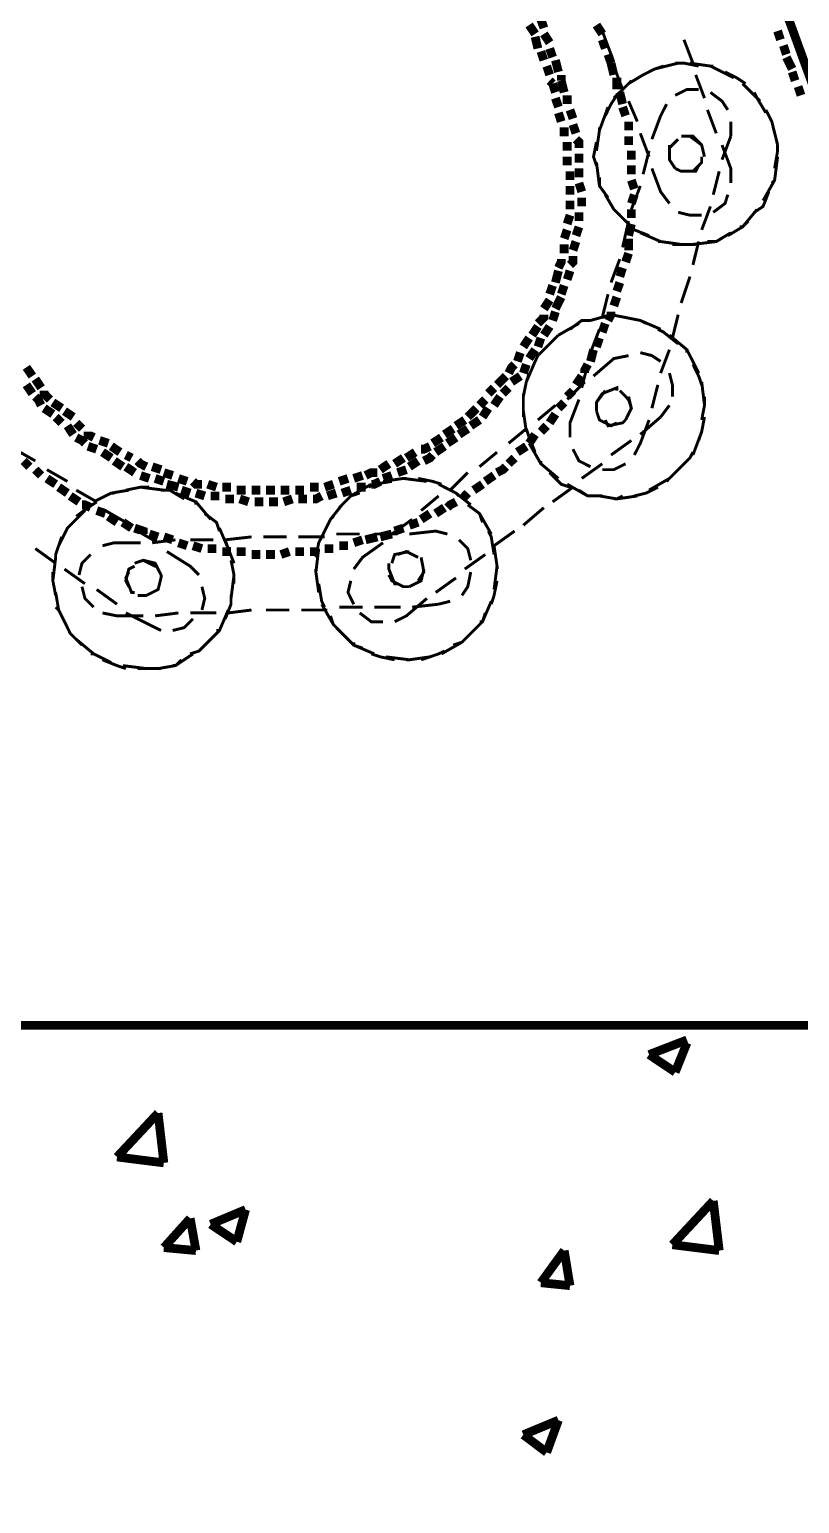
# Model space of a CAD drawing. Extents: x -2.4 to 13.4, y -16 to -5.
# Drawn here: x 2.957 to 3.396, y -13.225 to -12.385 of the extents above; entities that cross this region are included whole.
import ezdxf

# ---------------------------------------------------------------- set-up
doc = ezdxf.new("R2010")
doc.units = 0
doc.header["$MEASUREMENT"] = 0

msp = doc.modelspace()

# ---------------------------------------------------------------- linework, layer by layer
at = {"color": 0}
for points, const_width in [([(3.74199, -12.95219), (2.83868, -12.95219), (0.85698, -7.50883), (1.65538, -7.21884)], 0.005), ([(3.59868, -12.95219), (1.52868, -7.26383)], 0.005), ([(3.24538, -12.3872), (3.24198, -12.38215)], 0.005), ([(3.25038, -12.38383), (3.24868, -12.37884)], 0.005), ([(3.28368, -12.3872), (3.28038, -12.38215)], 0.005), ([(3.24698, -12.3955), (3.24538, -12.38883)], 0.005), ([(3.25368, -12.39219), (3.25038, -12.3872)], 0.005), ([(3.28538, -12.3955), (3.28368, -12.39051)], 0.005), ([(3.28868, -12.39886), (3.28368, -12.38551)], 0.00167), ([(3.33028, -12.39051), (3.33538, -12.40386)], 0.00167), ([(3.38528, -12.39051), (3.38368, -12.38551)], 0.005), ([(3.25038, -12.40218), (3.24868, -12.39718)], 0.005), ([(3.25538, -12.40049), (3.25368, -12.3955)], 0.005), ([(3.28868, -12.40386), (3.28698, -12.39886)], 0.005), ([(3.38868, -12.39886), (3.38698, -12.39381)], 0.005), ([(3.39198, -12.40716), (3.38868, -12.40049)], 0.005), ([(3.25368, -12.41052), (3.25198, -12.40554)], 0.005), ([(3.25868, -12.40884), (3.25698, -12.40218)], 0.005), ([(3.29028, -12.41052), (3.28868, -12.40386)], 0.005), ([(3.29528, -12.41883), (3.29028, -12.40554)], 0.00167), ([(3.30698, -12.41052), (3.31368, -12.40716), (3.31868, -12.40554)], 0.00167), ([(3.31368, -12.40716), (3.32698, -12.40386)], 0.00167), ([(3.32528, -12.40386), (3.33028, -12.40386), (3.33868, -12.40554)], 0.00167), ([(3.33368, -12.40386), (3.34538, -12.40554), (3.34698, -12.40554)], 0.00167), ([(3.34538, -12.40554), (3.35868, -12.41215)], 0.00167), ([(3.39368, -12.41384), (3.39198, -12.40884)], 0.005), ([(3.25538, -12.41552), (3.25368, -12.41384)], 0.005), ([(3.25698, -12.42051), (3.25538, -12.41552)], 0.005), ([(3.26028, -12.41384), (3.26028, -12.41052)], 0.005), ([(3.26198, -12.42051), (3.26028, -12.41384)], 0.005), ([(3.29028, -12.42381), (3.29868, -12.41552), (3.30028, -12.41384)], 0.00167), ([(3.29198, -12.41883), (3.29198, -12.41215)], 0.005), ([(3.29698, -12.4172), (3.29868, -12.41552), (3.30698, -12.41052)], 0.00167), ([(3.33698, -12.41052), (3.34198, -12.42381)], 0.00167), ([(3.35368, -12.40884), (3.36028, -12.41215), (3.36538, -12.41552)], 0.00167), ([(3.36368, -12.41552), (3.37198, -12.42381), (3.37368, -12.4255)], 0.00167), ([(3.39698, -12.42219), (3.39538, -12.4172)], 0.005), ([(3.25868, -12.42887), (3.25698, -12.42381)], 0.005), ([(3.26368, -12.42718), (3.26368, -12.42219)], 0.005), ([(3.28538, -12.43386), (3.28868, -12.42718), (3.29198, -12.42219)], 0.00167), ([(3.29528, -12.42718), (3.29368, -12.42051)], 0.005), ([(3.32528, -12.42219), (3.33198, -12.41883), (3.33868, -12.41883)], 0.00167), ([(3.34538, -12.42051), (3.35198, -12.4255), (3.35528, -12.43049)], 0.00167), ([(3.37038, -12.42051), (3.37198, -12.42381), (3.37698, -12.43218)], 0.00167), ([(3.26028, -12.43716), (3.25868, -12.43218)], 0.005), ([(3.26698, -12.43548), (3.26528, -12.43049)], 0.005), ([(3.28208, -12.44216), (3.28698, -12.42887)], 0.00167), ([(3.29698, -12.43386), (3.29528, -12.42887)], 0.005), ([(3.30368, -12.43716), (3.29868, -12.4255)], 0.00167), ([(3.31198, -12.4472), (3.31698, -12.43386), (3.32038, -12.42718)], 0.00167), ([(3.34368, -12.43049), (3.34868, -12.44384)], 0.00167), ([(3.37698, -12.43049), (3.38038, -12.43716), (3.38198, -12.44384)], 0.00167), ([(3.26198, -12.44552), (3.26198, -12.44052)], 0.005), ([(3.26868, -12.44384), (3.26698, -12.43884)], 0.005), ([(3.28038, -12.45381), (3.28208, -12.44216), (3.28208, -12.44052)], 0.00167), ([(3.29868, -12.44216), (3.29868, -12.43884), (3.29868, -12.43716)], 0.005), ([(3.35698, -12.43716), (3.35698, -12.44552)], 0.00167), ([(3.38038, -12.43716), (3.38368, -12.45051)], 0.00167), ([(3.26368, -12.45381), (3.26368, -12.44883)], 0.005), ([(3.27038, -12.45219), (3.27038, -12.44883), (3.26868, -12.4472)], 0.005), ([(3.28038, -12.46218), (3.27868, -12.45719), (3.28038, -12.44883)], 0.00167), ([(3.29868, -12.45051), (3.29868, -12.44552)], 0.005), ([(3.31038, -12.45719), (3.30538, -12.44384)], 0.00167), ([(3.32198, -12.45887), (3.32198, -12.45219), (3.32698, -12.4472)], 0.00167), ([(3.32868, -12.44552), (3.33538, -12.44552), (3.34038, -12.45051)], 0.00167), ([(3.33368, -12.44552), (3.34038, -12.45051), (3.34198, -12.45719)], 0.00167), ([(3.35698, -12.44552), (3.35198, -12.45887)], 0.00167), ([(3.26368, -12.46218), (3.26368, -12.45719)], 0.005), ([(3.27038, -12.46049), (3.27038, -12.45551)], 0.005), ([(3.30028, -12.45887), (3.30028, -12.45381)], 0.005), ([(3.30698, -12.46716), (3.31038, -12.45381)], 0.00167), ([(3.32528, -12.46386), (3.32198, -12.45887), (3.32198, -12.45219), (3.32198, -12.45051)], 0.00167), ([(3.34038, -12.45719), (3.34038, -12.46049), (3.33538, -12.46548), (3.33198, -12.46548)], 0.00167), ([(3.35198, -12.45051), (3.35698, -12.46386), (3.35698, -12.47216)], 0.00167), ([(3.38368, -12.45719), (3.38198, -12.47054), (3.38038, -12.47216)], 0.00167), ([(3.38368, -12.45051), (3.38368, -12.45381), (3.38198, -12.46386)], 0.00167), ([(3.26528, -12.47054), (3.26528, -12.46548)], 0.005), ([(3.27038, -12.46884), (3.27038, -12.46386)], 0.005), ([(3.28208, -12.47384), (3.28038, -12.46049)], 0.00167), ([(3.30028, -12.46716), (3.30028, -12.46218)], 0.005), ([(3.32198, -12.48383), (3.31698, -12.47715), (3.31198, -12.46386)], 0.00167), ([(3.33868, -12.46218), (3.33698, -12.46548), (3.32868, -12.46548), (3.32528, -12.46386)], 0.00167), ([(3.35038, -12.46548), (3.34698, -12.47883)], 0.00167), ([(3.26528, -12.47883), (3.26528, -12.47384)], 0.005), ([(3.27198, -12.47715), (3.27038, -12.47216)], 0.005), ([(3.28698, -12.48051), (3.28208, -12.47384), (3.28208, -12.46884)], 0.00167), ([(3.30198, -12.47552), (3.30028, -12.47054)], 0.005), ([(3.30028, -12.48719), (3.30538, -12.47384)], 0.00167), ([(3.38198, -12.47054), (3.37538, -12.48219)], 0.00167), ([(3.26528, -12.48719), (3.26528, -12.48219)], 0.005), ([(3.27198, -12.48551), (3.27198, -12.48383), (3.27198, -12.48051)], 0.005), ([(3.29368, -12.49049), (3.29028, -12.48719), (3.28538, -12.47883)], 0.00167), ([(3.30028, -12.48383), (3.30198, -12.47883)], 0.005), ([(3.35528, -12.47883), (3.35368, -12.48383), (3.34698, -12.48887)], 0.00167), ([(3.37868, -12.47715), (3.37538, -12.48551), (3.37038, -12.48887)], 0.00167), ([(3.26368, -12.49548), (3.26528, -12.49049)], 0.005), ([(3.27038, -12.49386), (3.27038, -12.48887)], 0.005), ([(3.29868, -12.49548), (3.29028, -12.48719)], 0.00167), ([(3.30028, -12.49218), (3.30028, -12.48719)], 0.005), ([(3.34038, -12.49049), (3.33368, -12.49049), (3.32698, -12.48887)], 0.00167), ([(3.34538, -12.48551), (3.34038, -12.49886)], 0.00167), ([(3.37198, -12.48719), (3.36368, -12.49718), (3.36198, -12.49718)], 0.00167), ([(3.26198, -12.50384), (3.26368, -12.49886)], 0.005), ([(3.26868, -12.50216), (3.27038, -12.49718)], 0.005), ([(3.29528, -12.50883), (3.29868, -12.49386)], 0.00167), ([(3.29868, -12.50216), (3.30028, -12.49548)], 0.005), ([(3.31038, -12.50216), (3.30198, -12.49886), (3.29868, -12.49548)], 0.00167), ([(3.36698, -12.49386), (3.36368, -12.49718), (3.35528, -12.50216)], 0.00167), ([(3.26198, -12.5122), (3.26198, -12.50715)], 0.005), ([(3.26698, -12.51051), (3.26868, -12.50552)], 0.005), ([(3.29868, -12.51051), (3.29868, -12.50384)], 0.005), ([(3.31698, -12.50552), (3.30538, -12.50054)], 0.00167), ([(3.32868, -12.50715), (3.31698, -12.50552), (3.31538, -12.50552)], 0.00167), ([(3.33698, -12.50715), (3.33368, -12.50715), (3.32368, -12.50715)], 0.00167), ([(3.34868, -12.50552), (3.33538, -12.50715)], 0.00167), ([(3.33868, -12.50552), (3.33538, -12.51881)], 0.00167), ([(3.35698, -12.50054), (3.34868, -12.50552), (3.34368, -12.50552)], 0.00167), ([(3.25868, -12.5205), (3.26028, -12.51719), (3.26028, -12.51551)], 0.005), ([(3.26528, -12.51881), (3.26698, -12.51719), (3.26698, -12.51383)], 0.005), ([(3.28868, -12.52886), (3.29368, -12.51551)], 0.00167), ([(3.29698, -12.51719), (3.29868, -12.5122)], 0.005), ([(3.25698, -12.52886), (3.25868, -12.52218)], 0.005), ([(3.26368, -12.52718), (3.26528, -12.52218)], 0.005), ([(3.29368, -12.52549), (3.29528, -12.5205)], 0.005), ([(3.25368, -12.53552), (3.25538, -12.53054)], 0.005), ([(3.26028, -12.53552), (3.26198, -12.53054)], 0.005), ([(3.29198, -12.53384), (3.29368, -12.52886)], 0.005), ([(3.33368, -12.52549), (3.32868, -12.54052)], 0.00167), ([(3.25038, -12.54383), (3.25368, -12.53884)], 0.005), ([(3.25698, -12.54383), (3.26028, -12.53715)], 0.005), ([(3.28368, -12.54881), (3.28698, -12.53552)], 0.00167), ([(3.29028, -12.5422), (3.29198, -12.53715)], 0.005), ([(3.24698, -12.55218), (3.25038, -12.54881), (3.25038, -12.54719)], 0.005), ([(3.25538, -12.5505), (3.25698, -12.54551)], 0.005), ([(3.27698, -12.5505), (3.28868, -12.54719), (3.29028, -12.54881)], 0.00167), ([(3.28368, -12.54881), (3.28868, -12.54719), (3.29698, -12.54881)], 0.00167), ([(3.28698, -12.5505), (3.28868, -12.54719), (3.28868, -12.54551)], 0.005), ([(3.29698, -12.54881), (3.30538, -12.5505), (3.30868, -12.55218)], 0.00167), ([(3.32698, -12.54719), (3.32368, -12.56048)], 0.00167), ([(3.24368, -12.55886), (3.24698, -12.55387)], 0.005), ([(3.25038, -12.55886), (3.25368, -12.55387)], 0.005), ([(3.25868, -12.55886), (3.27038, -12.55218)], 0.00167), ([(3.26528, -12.55549), (3.27198, -12.5505), (3.27698, -12.5505)], 0.00167), ([(3.27698, -12.56884), (3.28208, -12.55549)], 0.00167), ([(3.28368, -12.55718), (3.28538, -12.55218)], 0.005), ([(3.30538, -12.5505), (3.31698, -12.55549)], 0.00167), ([(3.31538, -12.55549), (3.31868, -12.55718), (3.32698, -12.56384)], 0.00167), ([(3.23868, -12.56552), (3.24198, -12.56048)], 0.005), ([(3.24198, -12.5722), (3.24538, -12.56716)], 0.005), ([(3.24698, -12.56552), (3.24868, -12.56048)], 0.005), ([(3.24538, -12.57383), (3.24698, -12.57052), (3.25368, -12.56384)], 0.00167), ([(3.25038, -12.56716), (3.25868, -12.55886)], 0.00167), ([(3.27698, -12.57383), (3.27868, -12.56716)], 0.005), ([(3.28038, -12.56552), (3.28208, -12.56048)], 0.005), ([(3.32198, -12.55886), (3.33198, -12.56716), (3.33198, -12.56884)], 0.00167), ([(3.23028, -12.58051), (3.23198, -12.57719), (3.23368, -12.57551)], 0.005), ([(3.23528, -12.57383), (3.23698, -12.56884)], 0.005), ([(3.23868, -12.58051), (3.24038, -12.57551)], 0.005), ([(3.24038, -12.58549), (3.24538, -12.57383)], 0.00167), ([(3.27368, -12.58051), (3.27368, -12.57881), (3.27538, -12.57551)], 0.005), ([(3.27868, -12.58219), (3.29028, -12.5722), (3.29868, -12.57052)], 0.00167), ([(3.30538, -12.56884), (3.31198, -12.57052), (3.31698, -12.57383)], 0.00167), ([(3.32198, -12.56716), (3.31698, -12.58051)], 0.00167), ([(3.33198, -12.56716), (3.33868, -12.58051)], 0.00167), ([(2.95528, -12.57719), (2.95868, -12.58219)], 0.005), ([(2.96038, -12.58387), (2.96368, -12.58886)], 0.005), ([(3.22368, -12.58718), (3.22868, -12.58219)], 0.005), ([(3.23198, -12.58549), (3.23698, -12.58219)], 0.005), ([(3.23868, -12.59384), (3.24038, -12.58549), (3.24198, -12.58051)], 0.00167), ([(3.26868, -12.58718), (3.27198, -12.58219)], 0.005), ([(3.27198, -12.58886), (3.27538, -12.57551)], 0.00167), ([(3.32198, -12.58051), (3.32368, -12.58718), (3.32368, -12.59384)], 0.00167), ([(3.33538, -12.57551), (3.33868, -12.58219), (3.34038, -12.58718)], 0.00167), ([(2.95528, -12.58718), (2.95868, -12.59216)], 0.005), ([(2.96038, -12.59384), (2.96198, -12.59554), (2.96368, -12.59884)], 0.005), ([(2.96538, -12.59048), (2.96538, -12.59216), (2.96868, -12.59554)], 0.005), ([(3.21868, -12.59216), (3.22198, -12.58886)], 0.005), ([(3.22198, -12.59884), (3.22538, -12.59384)], 0.005), ([(3.22698, -12.59216), (3.23028, -12.58886)], 0.005), ([(3.23868, -12.60551), (3.23868, -12.60215), (3.23868, -12.59216)], 0.00167), ([(3.26368, -12.59384), (3.26698, -12.59048)], 0.005), ([(3.26368, -12.59554), (3.27368, -12.58549)], 0.00167), ([(3.28038, -12.59716), (3.28368, -12.59216), (3.29198, -12.58886), (3.29198, -12.59048)], 0.00167), ([(3.28038, -12.60215), (3.28038, -12.59716), (3.28538, -12.59048)], 0.00167), ([(3.29368, -12.59048), (3.29868, -12.59554), (3.30028, -12.60052)], 0.00167), ([(3.31538, -12.58718), (3.31198, -12.60052)], 0.00167), ([(3.34038, -12.58549), (3.34198, -12.59884)], 0.00167), ([(2.96538, -12.60052), (2.97038, -12.60383)], 0.005), ([(2.97038, -12.59716), (2.97538, -12.60052)], 0.005), ([(2.97698, -12.60215), (2.98198, -12.60551)], 0.005), ([(3.20698, -12.60551), (3.21038, -12.60215), (3.21198, -12.60052)], 0.005), ([(3.21368, -12.59884), (3.21698, -12.59554)], 0.005), ([(3.21538, -12.60551), (3.21868, -12.60052)], 0.005), ([(3.24038, -12.61387), (3.23868, -12.60215), (3.23868, -12.60052)], 0.00167), ([(3.24698, -12.60719), (3.25698, -12.59884)], 0.00167), ([(3.25868, -12.60052), (3.26198, -12.59716)], 0.005), ([(3.26528, -12.61718), (3.26528, -12.60883), (3.27038, -12.59554)], 0.00167), ([(3.29868, -12.59384), (3.30028, -12.60052), (3.29698, -12.60719)], 0.00167), ([(3.32198, -12.59884), (3.31698, -12.60551)], 0.00167), ([(3.34198, -12.59384), (3.34198, -12.59884), (3.34038, -12.60719)], 0.00167), ([(2.97198, -12.60551), (2.97538, -12.60883)], 0.005), ([(2.97868, -12.61051), (2.98198, -12.61549)], 0.005), ([(2.98368, -12.60883), (2.98698, -12.61219)], 0.005), ([(3.20028, -12.61051), (3.20528, -12.60719)], 0.005), ([(3.20868, -12.61051), (3.21368, -12.60719)], 0.005), ([(3.24868, -12.61387), (3.25198, -12.61051)], 0.005), ([(3.25368, -12.60883), (3.25698, -12.60383)], 0.005), ([(3.29198, -12.60883), (3.28868, -12.61051), (3.28208, -12.60719), (3.28038, -12.60215)], 0.00167), ([(3.29698, -12.60719), (3.29528, -12.60883), (3.28698, -12.61051), (3.28538, -12.60719)], 0.00167), ([(3.31038, -12.60719), (3.30538, -12.62048), (3.30198, -12.62716)], 0.00167), ([(3.31698, -12.60551), (3.30538, -12.61549)], 0.00167), ([(3.34198, -12.60551), (3.34038, -12.61387), (3.33868, -12.61886)], 0.00167), ([(2.98368, -12.61718), (2.98698, -12.61886), (2.98868, -12.62048)], 0.005), ([(2.99038, -12.61387), (2.99038, -12.61549), (2.99368, -12.61718)], 0.005), ([(2.99698, -12.61886), (3.00198, -12.62048)], 0.005), ([(3.18698, -12.62048), (3.19198, -12.61718)], 0.005), ([(3.19368, -12.61549), (3.19868, -12.61219)], 0.005), ([(3.19538, -12.62048), (3.20028, -12.61718)], 0.005), ([(3.20198, -12.61549), (3.20698, -12.61219)], 0.005), ([(3.23028, -12.62048), (3.24038, -12.61219)], 0.00167), ([(3.24198, -12.62048), (3.24538, -12.61549)], 0.005), ([(3.24538, -12.62554), (3.24198, -12.61718), (3.24038, -12.61219)], 0.00167), ([(3.34038, -12.61387), (3.33538, -12.62716)], 0.00167), ([(2.94868, -12.62386), (2.96038, -12.63052)], 0.00167), ([(2.99038, -12.62218), (2.99538, -12.62386)], 0.005), ([(2.99868, -12.62554), (3.00368, -12.62884)], 0.005), ([(3.00368, -12.62218), (3.00868, -12.62554)], 0.005), ([(3.01198, -12.62716), (3.01528, -12.62884)], 0.005), ([(3.17198, -12.62884), (3.17698, -12.62554)], 0.005), ([(3.18038, -12.62386), (3.18198, -12.62386), (3.18538, -12.62218)], 0.005), ([(3.18198, -12.63052), (3.18538, -12.62884), (3.18698, -12.62716)], 0.005), ([(3.18868, -12.62554), (3.19368, -12.62218)], 0.005), ([(3.21368, -12.63383), (3.22368, -12.62554)], 0.00167), ([(3.23528, -12.62554), (3.24038, -12.62218)], 0.005), ([(3.24868, -12.63215), (3.24198, -12.62048)], 0.00167), ([(3.27698, -12.63383), (3.27038, -12.63052), (3.26698, -12.62386)], 0.00167), ([(3.30028, -12.61886), (3.28868, -12.62716)], 0.00167), ([(3.33538, -12.62554), (3.33368, -12.62884), (3.32698, -12.63551)], 0.00167), ([(2.95368, -12.63052), (2.95698, -12.63383)], 0.005), ([(2.96038, -12.63551), (2.96368, -12.63883)], 0.005), ([(3.00538, -12.63052), (3.01028, -12.63383)], 0.005), ([(3.01198, -12.63383), (3.01698, -12.6372)], 0.005), ([(3.01868, -12.63052), (3.02038, -12.63215), (3.02368, -12.63383)], 0.005), ([(3.02698, -12.63383), (3.03208, -12.63551)], 0.005), ([(3.15708, -12.63551), (3.16198, -12.63215)], 0.005), ([(3.16528, -12.63215), (3.17028, -12.62884)], 0.005), ([(3.16698, -12.6372), (3.17198, -12.63551)], 0.005), ([(3.17368, -12.63383), (3.17868, -12.63052)], 0.005), ([(3.22368, -12.6372), (3.22698, -12.63551), (3.22868, -12.63383)], 0.005), ([(3.23028, -12.63215), (3.23368, -12.62884)], 0.005), ([(3.25868, -12.64051), (3.24868, -12.63215), (3.24868, -12.63052)], 0.00167), ([(3.28368, -12.63215), (3.27198, -12.64051)], 0.00167), ([(3.29698, -12.63215), (3.29028, -12.63551), (3.28368, -12.63551)], 0.00167), ([(3.33028, -12.63215), (3.32198, -12.64051), (3.32038, -12.64219)], 0.00167), ([(2.96698, -12.64051), (2.97198, -12.64381)], 0.005), ([(2.96698, -12.63551), (2.97868, -12.64219)], 0.00167), ([(3.02038, -12.63883), (3.02538, -12.64051)], 0.005), ([(3.02868, -12.64051), (3.03368, -12.64219)], 0.005), ([(3.03368, -12.6372), (3.03868, -12.63883)], 0.005), ([(3.03538, -12.64381), (3.04198, -12.6455)], 0.005), ([(3.04198, -12.64051), (3.04698, -12.64219)], 0.005), ([(3.05028, -12.64219), (3.05198, -12.64381), (3.05538, -12.64381)], 0.005), ([(3.05868, -12.64381), (3.06368, -12.6455)], 0.005), ([(3.12538, -12.6455), (3.13038, -12.64381)], 0.005), ([(3.13368, -12.64219), (3.13868, -12.64051)], 0.005), ([(3.14198, -12.64051), (3.14698, -12.63883)], 0.005), ([(3.14868, -12.63883), (3.15198, -12.6372), (3.15538, -12.6372)], 0.005), ([(3.15198, -12.64381), (3.15368, -12.64381), (3.15708, -12.64219)], 0.005), ([(3.15038, -12.6455), (3.15368, -12.64381), (3.16368, -12.64219)], 0.00167), ([(3.15868, -12.64051), (3.16368, -12.63883)], 0.005), ([(3.15868, -12.64219), (3.17028, -12.64051), (3.17198, -12.64051)], 0.00167), ([(3.17028, -12.64051), (3.18368, -12.64219)], 0.00167), ([(3.17868, -12.64051), (3.18698, -12.64219), (3.19198, -12.64381)], 0.00167), ([(3.19698, -12.64718), (3.20698, -12.6372)], 0.00167), ([(3.21038, -12.64718), (3.21538, -12.64381)], 0.005), ([(3.21698, -12.64219), (3.22198, -12.63883)], 0.005), ([(3.26528, -12.6455), (3.26028, -12.64381), (3.25368, -12.6372)], 0.00167), ([(3.32198, -12.64051), (3.31038, -12.64718)], 0.00167), ([(2.97368, -12.6455), (2.97868, -12.64886)], 0.005), ([(2.98028, -12.65049), (2.98528, -12.65386)], 0.005), ([(2.98368, -12.64718), (2.99538, -12.65386)], 0.00167), ([(2.99368, -12.65386), (3.00368, -12.64886), (3.00538, -12.64886)], 0.00167), ([(3.00038, -12.65049), (3.00368, -12.64886), (3.01368, -12.64718)], 0.00167), ([(3.01198, -12.64718), (3.02038, -12.6455), (3.02538, -12.6455)], 0.00167), ([(3.02038, -12.6455), (3.03368, -12.64718)], 0.00167), ([(3.03208, -12.64718), (3.03698, -12.64718), (3.04528, -12.65218)], 0.00167), ([(3.04028, -12.64886), (3.05198, -12.65386), (3.05198, -12.65554)], 0.00167), ([(3.04368, -12.64718), (3.04868, -12.64886)], 0.005), ([(3.05198, -12.64886), (3.05698, -12.65049)], 0.005), ([(3.06038, -12.65049), (3.06538, -12.65049)], 0.005), ([(3.06698, -12.6455), (3.07198, -12.6455)], 0.005), ([(3.06868, -12.65218), (3.07368, -12.65218)], 0.005), ([(3.07528, -12.64718), (3.08028, -12.64718)], 0.005), ([(3.07698, -12.65218), (3.08198, -12.65386)], 0.005), ([(3.08368, -12.64718), (3.08538, -12.64718), (3.08868, -12.64718)], 0.005), ([(3.09198, -12.64718), (3.09698, -12.64718)], 0.005), ([(3.10038, -12.64718), (3.10528, -12.64718)], 0.005), ([(3.10198, -12.65386), (3.10698, -12.65218)], 0.005), ([(3.10868, -12.64718), (3.11368, -12.64718)], 0.005), ([(3.11028, -12.65218), (3.11538, -12.65218)], 0.005), ([(3.11698, -12.6455), (3.11868, -12.6455), (3.12198, -12.6455)], 0.005), ([(3.11868, -12.65218), (3.12038, -12.65218), (3.12368, -12.65049)], 0.005), ([(3.12698, -12.65049), (3.13198, -12.64886)], 0.005), ([(3.13528, -12.64886), (3.14028, -12.64718)], 0.005), ([(3.13368, -12.65716), (3.14028, -12.65049), (3.14538, -12.64886)], 0.00167), ([(3.14028, -12.65049), (3.15198, -12.64381)], 0.00167), ([(3.14368, -12.6455), (3.14868, -12.6455)], 0.005), ([(3.18038, -12.65884), (3.19038, -12.65049)], 0.00167), ([(3.19038, -12.64381), (3.20028, -12.64886), (3.20198, -12.65049)], 0.00167), ([(3.19698, -12.64718), (3.20028, -12.64886), (3.20868, -12.65554)], 0.00167), ([(3.20368, -12.65218), (3.20698, -12.64886)], 0.005), ([(3.26698, -12.6455), (3.25538, -12.65386)], 0.00167), ([(3.27538, -12.65049), (3.26368, -12.64381)], 0.00167), ([(3.28368, -12.65049), (3.27538, -12.65049), (3.27038, -12.64718)], 0.00167), ([(3.29528, -12.65049), (3.29198, -12.65218), (3.28208, -12.65049)], 0.00167), ([(3.30368, -12.65049), (3.29198, -12.65218), (3.29028, -12.65218)], 0.00167), ([(3.31538, -12.6455), (3.30868, -12.64886), (3.30198, -12.65049)], 0.00167), ([(2.97868, -12.66883), (2.98868, -12.65884)], 0.00167), ([(2.98368, -12.66215), (2.99038, -12.65716), (2.99538, -12.65386)], 0.00167), ([(2.98698, -12.65554), (2.98868, -12.65554), (2.99198, -12.65716)], 0.005), ([(2.99538, -12.65884), (3.00038, -12.66052)], 0.005), ([(3.00038, -12.65884), (3.01198, -12.66552)], 0.00167), ([(3.05198, -12.65386), (3.06038, -12.66384)], 0.00167), ([(3.08538, -12.65386), (3.09038, -12.65386)], 0.005), ([(3.09368, -12.65386), (3.09868, -12.65386)], 0.005), ([(3.12698, -12.6672), (3.12868, -12.66384), (3.13528, -12.65554)], 0.00167), ([(3.18038, -12.66384), (3.18538, -12.66052)], 0.005), ([(3.18868, -12.66052), (3.19368, -12.65716)], 0.005), ([(3.19538, -12.65716), (3.19698, -12.65554), (3.20028, -12.65386)], 0.005), ([(3.20698, -12.65554), (3.21368, -12.66052), (3.21538, -12.66552)], 0.00167), ([(3.25038, -12.65716), (3.23868, -12.6672)], 0.00167), ([(2.97368, -12.67887), (2.97868, -12.66883), (2.98028, -12.6672)], 0.00167), ([(3.00198, -12.66215), (3.00698, -12.66552)], 0.005), ([(3.01028, -12.66552), (3.01528, -12.66883)], 0.005), ([(3.01698, -12.66883), (3.02198, -12.67051), (3.02198, -12.67219)], 0.005), ([(3.05698, -12.66052), (3.06368, -12.66552), (3.06538, -12.67051)], 0.00167), ([(3.12368, -12.67381), (3.12868, -12.66384), (3.13038, -12.66215)], 0.00167), ([(3.16528, -12.67051), (3.17028, -12.66883)], 0.005), ([(3.16368, -12.67219), (3.17528, -12.66384)], 0.00167), ([(3.17368, -12.6672), (3.17868, -12.66552)], 0.005), ([(3.21368, -12.66052), (3.22038, -12.67219)], 0.00167), ([(2.97198, -12.68716), (2.97198, -12.68386), (2.97538, -12.67381)], 0.00167), ([(3.01868, -12.67051), (3.03038, -12.67718)], 0.00167), ([(3.02538, -12.67219), (3.03038, -12.67381)], 0.005), ([(3.02698, -12.67718), (3.04028, -12.6755)], 0.00167), ([(3.03368, -12.67381), (3.03868, -12.6755)], 0.005), ([(3.04198, -12.67718), (3.04698, -12.67887)], 0.005), ([(3.04868, -12.6755), (3.06198, -12.6755)], 0.00167), ([(3.06538, -12.66883), (3.07038, -12.68049), (3.07198, -12.68049)], 0.00167), ([(3.06868, -12.6755), (3.08368, -12.67381)], 0.00167), ([(3.06868, -12.6755), (3.07038, -12.68049), (3.07368, -12.68884)], 0.00167), ([(3.09038, -12.67381), (3.10368, -12.67381)], 0.00167), ([(3.11028, -12.67381), (3.12538, -12.67381)], 0.00167), ([(3.12038, -12.68548), (3.12198, -12.67718), (3.12368, -12.67381)], 0.00167), ([(3.13198, -12.67219), (3.14538, -12.67219)], 0.00167), ([(3.14198, -12.67718), (3.14698, -12.6755)], 0.005), ([(3.14868, -12.6755), (3.15538, -12.67381)], 0.005), ([(3.15368, -12.67219), (3.16698, -12.67219)], 0.00167), ([(3.15708, -12.67381), (3.16368, -12.67219)], 0.005), ([(3.17368, -12.67219), (3.18868, -12.67051), (3.19538, -12.67219)], 0.00167), ([(3.20198, -12.6755), (3.20698, -12.68049), (3.20868, -12.68716)], 0.00167), ([(3.21868, -12.67051), (3.22038, -12.67381), (3.22198, -12.68386)], 0.00167), ([(3.23368, -12.67051), (3.22198, -12.67887)], 0.00167), ([(2.97198, -12.68884), (2.96038, -12.68049)], 0.00167), ([(2.98528, -12.69552), (2.98698, -12.68884), (2.99198, -12.68386)], 0.00167), ([(2.99868, -12.67887), (3.00538, -12.67718), (3.02038, -12.67718)], 0.00167), ([(3.03538, -12.68218), (3.04868, -12.69052), (3.05368, -12.69552)], 0.00167), ([(3.05028, -12.67887), (3.05538, -12.68049)], 0.005), ([(3.05868, -12.68049), (3.06368, -12.68049)], 0.005), ([(3.06698, -12.68218), (3.07198, -12.68218)], 0.005), ([(3.07528, -12.68218), (3.08028, -12.68218)], 0.005), ([(3.08368, -12.68386), (3.08868, -12.68386)], 0.005), ([(3.09198, -12.68386), (3.09368, -12.68386), (3.09698, -12.68386)], 0.005), ([(3.10038, -12.68386), (3.10528, -12.68218)], 0.005), ([(3.10868, -12.68218), (3.11368, -12.68218)], 0.005), ([(3.11698, -12.68218), (3.12198, -12.68218)], 0.005), ([(3.12038, -12.69384), (3.12198, -12.68049)], 0.00167), ([(3.12538, -12.68049), (3.12868, -12.68049), (3.13038, -12.68049)], 0.005), ([(3.13368, -12.67887), (3.13868, -12.67887)], 0.005), ([(3.14198, -12.69216), (3.14698, -12.68548), (3.15868, -12.67718)], 0.00167), ([(3.16368, -12.68884), (3.16528, -12.68386), (3.17368, -12.68218)], 0.00167), ([(3.16698, -12.68386), (3.17198, -12.68218), (3.17868, -12.68548)], 0.00167), ([(3.21698, -12.68386), (3.20528, -12.69216)], 0.00167), ([(3.22198, -12.67887), (3.22368, -12.69052), (3.22368, -12.69216)], 0.00167), ([(2.97038, -12.69883), (2.97198, -12.68548)], 0.00167), ([(2.98868, -12.70051), (2.97698, -12.69216)], 0.00167), ([(3.01368, -12.70219), (3.01198, -12.69883), (3.01368, -12.69216), (3.01698, -12.69052)], 0.00167), ([(3.01698, -12.68884), (3.02198, -12.68716), (3.02868, -12.69052), (3.03038, -12.69052)], 0.00167), ([(3.02198, -12.68716), (3.02868, -12.68884), (3.03208, -12.69552), (3.03208, -12.6972)], 0.00167), ([(3.07198, -12.68716), (3.07368, -12.69552), (3.07368, -12.70051)], 0.00167), ([(3.12198, -12.70551), (3.12038, -12.69384), (3.12038, -12.69216)], 0.00167), ([(3.16698, -12.70051), (3.16528, -12.70051), (3.16198, -12.69216), (3.16198, -12.68884)], 0.00167), ([(3.18198, -12.69216), (3.18038, -12.69883), (3.17368, -12.70219)], 0.00167), ([(3.18038, -12.68548), (3.18198, -12.69384), (3.17868, -12.69883)], 0.00167), ([(3.22368, -12.69052), (3.22198, -12.70381)], 0.00167), ([(2.97198, -12.70719), (2.97038, -12.69883), (2.97038, -12.69384)], 0.00167), ([(3.01698, -12.70551), (3.01528, -12.70551), (3.01198, -12.6972), (3.01368, -12.69384)], 0.00167), ([(3.03208, -12.6972), (3.03038, -12.70381), (3.02368, -12.70719)], 0.00167), ([(3.07368, -12.69552), (3.07198, -12.70887)], 0.00167), ([(3.12538, -12.71386), (3.12368, -12.71049), (3.12198, -12.70051)], 0.00167), ([(3.14198, -12.71218), (3.13868, -12.70551), (3.14028, -12.69883)], 0.00167), ([(3.17368, -12.70219), (3.17028, -12.70219), (3.16368, -12.69883), (3.16198, -12.69552)], 0.00167), ([(3.20028, -12.6972), (3.18868, -12.70551)], 0.00167), ([(3.20868, -12.69384), (3.20698, -12.70219), (3.20368, -12.70719)], 0.00167), ([(3.22368, -12.69883), (3.22198, -12.70719), (3.22038, -12.71218)], 0.00167), ([(2.97538, -12.71884), (2.97368, -12.71548), (2.97198, -12.70551)], 0.00167), ([(2.99368, -12.71386), (2.98868, -12.70887), (2.98698, -12.70219)], 0.00167), ([(3.00698, -12.71218), (2.99538, -12.70381)], 0.00167), ([(3.03038, -12.70381), (3.02368, -12.70719), (3.01868, -12.70719)], 0.00167), ([(3.05538, -12.70219), (3.05698, -12.70887), (3.05538, -12.71548)], 0.00167), ([(3.07198, -12.70719), (3.07198, -12.71218), (3.06868, -12.72054)], 0.00167), ([(3.18368, -12.70887), (3.17198, -12.71884), (3.16528, -12.72216)], 0.00167), ([(2.97868, -12.72552), (2.97368, -12.71548), (2.97198, -12.71386)], 0.00167), ([(3.02198, -12.71884), (3.00698, -12.71884), (2.99868, -12.71716)], 0.00167), ([(3.02538, -12.72384), (3.01198, -12.71716)], 0.00167), ([(3.04198, -12.71716), (3.02868, -12.71884)], 0.00167), ([(3.06368, -12.71716), (3.04868, -12.71716)], 0.00167), ([(3.07038, -12.71548), (3.06538, -12.72715), (3.06368, -12.72715)], 0.00167), ([(3.08368, -12.71548), (3.07038, -12.71716)], 0.00167), ([(3.10528, -12.71548), (3.09198, -12.71548)], 0.00167), ([(3.12698, -12.71548), (3.11198, -12.71548)], 0.00167), ([(3.13038, -12.72384), (3.12368, -12.71218)], 0.00167), ([(3.14698, -12.71386), (3.13368, -12.71386)], 0.00167), ([(3.15868, -12.72216), (3.15198, -12.72216), (3.14538, -12.71716)], 0.00167), ([(3.16868, -12.71386), (3.15368, -12.71386)], 0.00167), ([(3.19038, -12.71218), (3.17528, -12.71386)], 0.00167), ([(3.19698, -12.71049), (3.19038, -12.71218)], 0.00167), ([(3.21698, -12.71716), (3.21538, -12.72216), (3.20868, -12.72883)], 0.00167), ([(3.22038, -12.71049), (3.21538, -12.72216), (3.21368, -12.72216)], 0.00167), ([(2.98698, -12.73551), (2.98028, -12.72883), (2.97868, -12.72552)], 0.00167), ([(3.03208, -12.72715), (3.02538, -12.72384)], 0.00167), ([(3.05028, -12.72054), (3.04528, -12.72552), (3.03868, -12.72715)], 0.00167), ([(3.13698, -12.73051), (3.13038, -12.72384), (3.12868, -12.71884)], 0.00167), ([(2.99368, -12.74049), (2.98368, -12.73219)], 0.00167), ([(3.06038, -12.73219), (3.05368, -12.73887), (3.04868, -12.74049)], 0.00167), ([(3.06538, -12.72715), (3.05538, -12.73719)], 0.00167), ([(3.14698, -12.73719), (3.14198, -12.73551), (3.13528, -12.72883)], 0.00167), ([(3.15368, -12.74049), (3.14198, -12.73551), (3.14198, -12.73383)], 0.00167), ([(3.20368, -12.73383), (3.19198, -12.74049)], 0.00167), ([(3.21038, -12.72715), (3.20368, -12.73383), (3.19868, -12.73551)], 0.00167), ([(3.00368, -12.74548), (2.99368, -12.74049), (2.99198, -12.74049)], 0.00167), ([(3.05028, -12.74049), (3.04028, -12.74718), (3.03868, -12.74718)], 0.00167), ([(3.16528, -12.74386), (3.15708, -12.74218), (3.15198, -12.74049)], 0.00167), ([(3.17368, -12.74386), (3.16038, -12.74218)], 0.00167), ([(3.18538, -12.74218), (3.17368, -12.74386), (3.17198, -12.74386)], 0.00167), ([(3.19368, -12.73887), (3.19038, -12.74049), (3.18038, -12.74386)], 0.00167), ([(3.01198, -12.74886), (3.00698, -12.74718), (2.99868, -12.74386)], 0.00167), ([(3.02368, -12.74886), (3.01028, -12.74718)], 0.00167), ([(3.03208, -12.74886), (3.02368, -12.74886), (3.01868, -12.74886)], 0.00167), ([(3.04368, -12.74386), (3.04028, -12.74718), (3.03038, -12.74886)], 0.00167), ([(7.8537, -12.95219), (0.84698, -12.95219)], 0.005), ([(3.31038, -12.96884), (3.33198, -12.96049)], 0.005), ([(3.32528, -12.97883), (3.33198, -12.96218)], 0.005), ([(3.31038, -12.96884), (3.32528, -12.97883)], 0.005), ([(3.00698, -13.02718), (3.03038, -13.00216)], 0.005), ([(3.03368, -13.03054), (3.03038, -13.00216)], 0.005), ([(3.00698, -13.02718), (3.03368, -13.03054)], 0.005), ([(3.32368, -13.07719), (3.34698, -13.05218)], 0.005), ([(3.35038, -13.08051), (3.34698, -13.05218)], 0.005), ([(3.03368, -13.07881), (3.04868, -13.06216)], 0.005), ([(3.05198, -13.08051), (3.04868, -13.06216)], 0.005), ([(3.06038, -13.06552), (3.08028, -13.05718)], 0.005), ([(3.07528, -13.07551), (3.08028, -13.05718)], 0.005), ([(3.06038, -13.06552), (3.07528, -13.07551)], 0.005), ([(3.03368, -13.07881), (3.05198, -13.08051)], 0.005), ([(3.24868, -13.09884), (3.26198, -13.08051)], 0.005), ([(3.26528, -13.10052), (3.26198, -13.08051)], 0.005), ([(3.32368, -13.07719), (3.35038, -13.08051)], 0.005), ([(3.24868, -13.09884), (3.26528, -13.10052)], 0.005), ([(3.23868, -13.18548), (3.25868, -13.17718)], 0.005), ([(3.25198, -13.19552), (3.25868, -13.17718)], 0.005), ([(3.23868, -13.18548), (3.25198, -13.19552)], 0.005)]:
    msp.add_lwpolyline(points, dxfattribs=dict(at, const_width=const_width))
for points, const_width in [([(3.31368, -12.40716), (3.31368, -12.40716)], 0.00167), ([(3.34538, -12.40554), (3.34538, -12.40554)], 0.00167), ([(3.32868, -12.44552), (3.32868, -12.44552)], 0.00167), ([(3.33368, -12.44552), (3.33368, -12.44552)], 0.00167), ([(3.30538, -12.5505), (3.30538, -12.5505)], 0.00167), ([(3.29368, -12.59048), (3.29368, -12.59048)], 0.00167), ([(3.29868, -12.59384), (3.29868, -12.59384)], 0.00167), ([(3.18038, -12.68548), (3.18038, -12.68548)], 0.00167), ([(3.06538, -12.72715), (3.06538, -12.72715)], 0.00167), ([(2.98528, -12.95551), (2.98528, -12.95551)], 0.005), ([(2.96868, -12.97883), (2.96868, -12.97883)], 0.005), ([(3.38698, -12.98551), (3.38698, -12.98551)], 0.005), ([(3.34868, -12.98887), (3.34868, -12.98887)], 0.005), ([(3.23698, -13.00384), (3.23698, -13.00384)], 0.005), ([(3.16198, -13.01383), (3.16198, -13.01383)], 0.005), ([(3.21368, -13.01383), (3.21368, -13.01383)], 0.005), ([(3.28368, -13.01551), (3.28368, -13.01551)], 0.005), ([(2.97368, -13.03884), (2.97368, -13.03884)], 0.005), ([(3.13368, -13.03384), (3.13368, -13.03384)], 0.005), ([(3.04028, -13.04383), (3.04028, -13.04383)], 0.005), ([(2.98028, -13.05549), (2.98028, -13.05549)], 0.005), ([(3.02698, -13.06384), (3.02698, -13.06384)], 0.005), ([(3.18538, -13.07052), (3.18538, -13.07052)], 0.005), ([(3.34368, -13.07719), (3.34368, -13.07719)], 0.005), ([(3.08868, -13.10383), (3.08868, -13.10383)], 0.005), ([(3.24868, -13.11051), (3.24868, -13.11051)], 0.005), ([(3.27038, -13.10719), (3.27038, -13.10719)], 0.005), ([(3.28038, -13.11387), (3.28038, -13.11387)], 0.005), ([(3.15868, -13.12218), (3.15868, -13.12218)], 0.005), ([(3.32698, -13.11886), (3.32698, -13.11886)], 0.005), ([(3.08368, -13.13215), (3.08368, -13.13215)], 0.005), ([(3.13038, -13.13383), (3.13038, -13.13383)], 0.005), ([(2.97698, -13.15386), (2.97698, -13.15386)], 0.005), ([(3.15368, -13.14886), (3.15368, -13.14886)], 0.005), ([(2.98028, -13.17887), (2.98028, -13.17887)], 0.005), ([(3.38038, -13.19883), (3.38038, -13.19883)], 0.005), ([(2.96698, -13.21386), (2.96698, -13.21386)], 0.005), ([(3.27698, -13.21386), (3.27698, -13.21386)], 0.005), ([(3.12538, -13.22216), (3.12538, -13.22216)], 0.005)]:
    msp.add_lwpolyline(points, close=True, dxfattribs=dict(at, const_width=const_width))

doc.saveas('drawing.dxf')
